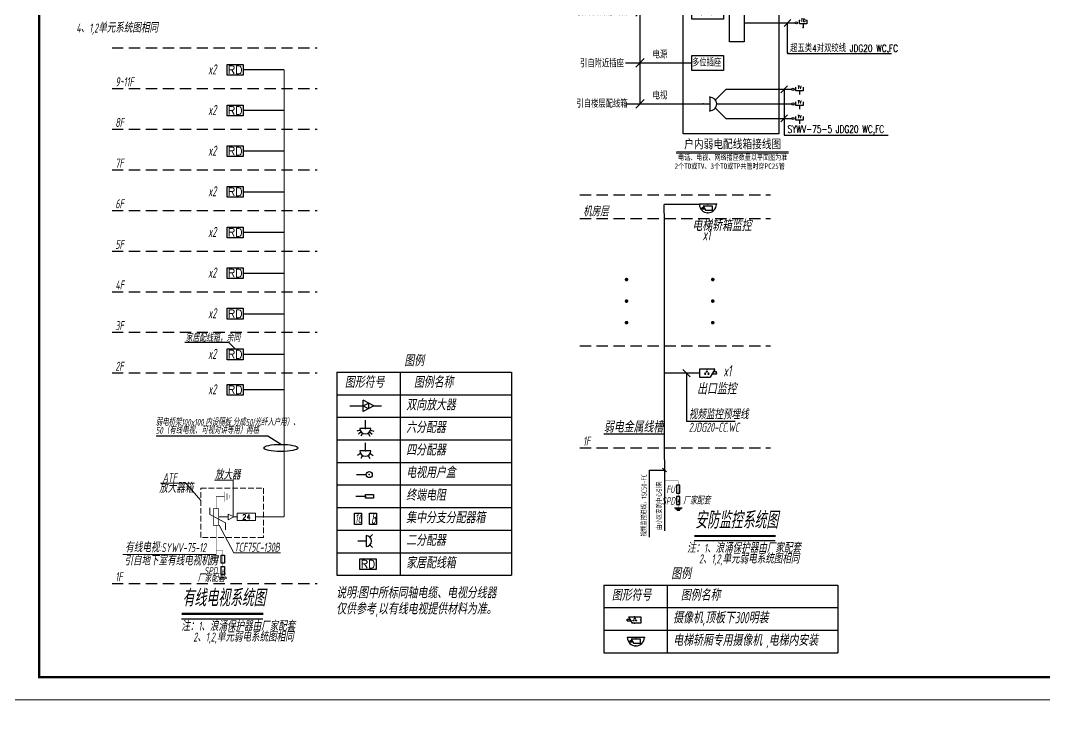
# Model space of a CAD drawing. Extents: x 3774419 to 4775970, y -926964 to 2266.
# Drawn here: x 3974294 to 4019652, y -689839 to -659275 of the extents above; entities that cross this region are included whole.
import ezdxf
from ezdxf.enums import TextEntityAlignment as Align

# ---------------------------------------------------------------- set-up
doc = ezdxf.new("R2010")
doc.units = 0
doc.header["$LTSCALE"] = 1000
doc.header["$MEASUREMENT"] = 0
doc.linetypes.add('DASH', pattern=[0.35, 0.25, -0.1])
doc.linetypes.add('DASHED', pattern=[0.75, 0.5, -0.25])
doc.layers.get('0').update_dxf_attribs({"linetype": 'CONTINUOUS'})
for name, color, linetype in [('!!电气', 1, 'CONTINUOUS'), ('!校对', 2, 'CONTINUOUS'), ('DIM-照明', 7, 'CONTINUOUS'), ('EQUIP-安防', 3, 'CONTINUOUS'), ('EQUIP-通讯', 3, 'CONTINUOUS'), ('LINMK1', 7, 'CONTINUOUS'), ('PDIM', 3, 'CONTINUOUS'), ('T-通用', 7, 'CONTINUOUS'), ('TEL_TEXT', 7, 'CONTINUOUS'), ('WIRE-照明', 2, 'CONTINUOUS'), ('消防平面文字层', 141, 'CONTINUOUS'), ('照明平面导线层', 3, 'CONTINUOUS')]:
    doc.layers.add(name, color=color, linetype=linetype)
doc.layers.add('图框', color=147, linetype='CONTINUOUS', lineweight=20)
doc.layers.add('文字彩图', color=7, linetype='CONTINUOUS', lineweight=0)
doc.styles.add('-黑体', font='simhei.ttf', dxfattribs={"width": 0.8})
doc.styles.add('1常用弱电', font='SIMPLEX.shx', dxfattribs={"width": 0.8, "height": 3.5, "bigfont": 'HZTXT.shx'})
doc.styles.add('_COMPLEX', font='COMPLEX', dxfattribs={"width": 0.6})
doc.styles.add('_HZTXT', font='isocp2.shx', dxfattribs={"width": 0.8, "bigfont": 'hztxt.shx'})
doc.styles.add('_TCH_LABEL', font='COMPLEX', dxfattribs={"bigfont": 'GBCBIG'})
doc.styles.add('_TEL_DIM', font='SIMPLEX', dxfattribs={"width": 0.8, "height": 3.5, "bigfont": 'HZTXT'})
doc.styles.add('DX', font='romans.shx', dxfattribs={"width": 0.8, "bigfont": 'hztxt.shx'})
doc.styles.add('HZTXT', font='gbeitc.shx', dxfattribs={"width": 0.8, "height": 400, "bigfont": 'hztxt.shx'})
doc.styles.get("Standard").update_dxf_attribs({"font": 'gbenor.shx', "bigfont": 'gbcbig.shx'})

# ---------------------------------------------------------------- blocks, each defined once
blk = doc.blocks.new('电视图例$0$弱电图块双向放大器')
for p, q in [((-598, 0), (0, 0)), ((0, -251), (0, 251)), ((470, 0), (0, 251)), ((0, 0), (235, 125)), ((470, 0), (0, -251)), ((235, -125), (0, 0)), ((235, 125), (235, -125)), ((470, 0), (810, 0))]:
    blk.add_line(p, q)
blk.add_point((0, 0))
blk = doc.blocks.new('电视图例$0$六分配器')
for p, q in [((243, 0), (-243, 0)), ((0, 0), (0, 357)), ((-231, -78), (-380, -128)), ((-188, -155), (-309, -256)), ((-119, -212), (-197, -350)), ((119, -212), (197, -350)), ((188, -155), (309, -256)), ((231, -78), (380, -128))]:
    blk.add_line(p, q)
blk.add_arc((0, 0), 243, 180, 0)
blk.add_point((0, 0))
blk = doc.blocks.new('电视图例$0$电视用户盒')
blk.add_line((-932, -1), (-222, -1))
blk.add_circle((0, 0), 222)
blk.add_point((0, 0))
blk = doc.blocks.new('电视图例$0$终端电阻')
blk.add_line((0, 0), (-706, 0))
blk.add_lwpolyline([(0, 132), (601, 132), (601, -132), (0, -132)], close=True)
blk.add_point((0, 0))
blk = doc.blocks.new('四分配器')
for p, q in [((243, 0), (-243, 0)), ((0, 0), (0, 357)), ((-211, -122), (-347, -201)), ((-122, -211), (-201, -347)), ((122, -211), (201, -347)), ((211, -122), (347, -201))]:
    blk.add_line(p, q)
blk.add_arc((0, 0), 243, 180, 0)
blk.add_point((0, 0))
blk = doc.blocks.new('二分配器')
for p, q in [((243, 0), (-243, 0)), ((0, 0), (0, 357)), ((-172, -172), (-284, -284)), ((172, -172), (284, -284))]:
    blk.add_line(p, q)
blk.add_arc((0, 0), 243, 180, 0)
blk.add_point((0, 0))
blk = doc.blocks.new('CNS-TC4')
at = {"color": 130}
blk.add_lwpolyline([(-300, 200), (300, 200), (300, -200), (-300, -200)], close=True, dxfattribs=at)
at = {"color": 7, "style": '1常用弱电'}
blk.add_text('RD', height=300, dxfattribs=at).set_placement((0, 0), align=Align.MIDDLE)
blk = doc.blocks.new('$equip$00001677')
for p, q in [((0.75, 0.6), (-0.75, 0.6)), ((-0.75, 0.6), (-0.75, 0)), ((-0.75, 0), (0.75, 0)), ((0.75, 0), (0.75, 0.6))]:
    blk.add_line(p, q)
for p in [(-0.75, 0.3), (0, 0.6), (0, 0), (0.75, 0.3)]:
    blk.add_point(p)
at = {"style": '_TCH_LABEL', "flags": 8}
blk.add_attdef('16', text='', height=0.4, dxfattribs=at).set_placement((0, 0.3), align=Align.MIDDLE_CENTER)
at = {"style": '_TCH_LABEL', "flags": 9}
blk.add_attdef('A', (0, 0), '', height=0.00002, dxfattribs=at)
blk = doc.blocks.new('$equip$00001679')
blk.add_lwpolyline([(0, 0), (0, -0.267)])
blk.add_lwpolyline([(0, -0.733), (-0.233, -0.267), (0.233, -0.267), (0, -0.733), (0, -1)], close=True)
at = {"flags": 9}
blk.add_attdef('S', (0, 0), '', height=0.00000667, dxfattribs=at)
blk = doc.blocks.new('0114')
at = {"color": 3, "linetype": 'Continuous', "const_width": 0.3}
for points in [[(0, 0), (0, -4.58)], [(-2.75, -4.58), (2.75, -4.58)], [(-1.83, -6.01), (1.83, -6.01)], [(-0.86, -7.5), (0.86, -7.5)]]:
    blk.add_lwpolyline(points, dxfattribs=at)
blk = doc.blocks.new('_LINKPT1')
blk.add_line((0, 0), (0, 0))
blk = doc.blocks.new('M_X40NMK')
for p, q in [((-0.5, 0.5), (-0.5, 1)), ((0.5, 0.5), (-0.5, 0.5)), ((0, 0.5), (0, 0)), ((0.5, 1), (0.5, 0.5))]:
    blk.add_line(p, q)
at = {"xscale": 0.002, "yscale": 0.002, "zscale": 0.002}
blk.add_blockref('_LINKPT1', (0, 0), dxfattribs=at)
at = {"style": '_COMPLEX', "width": 0.8, "flags": 8}
blk.add_attdef('$TEXT$', text='', height=0.4, dxfattribs=at).set_placement((0, 1), align=Align.MIDDLE_CENTER)
at = {"width": 0.8, "flags": 9}
blk.add_attdef('A', (0, 0), '', height=0.00002, dxfattribs=at)
blk = doc.blocks.new('00DX001_5-424')
blk.add_line((0, 0), (12.5, 0))
blk.add_circle((15, 0), 2.5)
blk = doc.blocks.new('$equip$00001382')
for p, q in [((-0.5, 0.5), (-0.5, 1)), ((0.5, 0.5), (-0.5, 0.5)), ((0, 0.5), (0, 0)), ((0.5, 1), (0.5, 0.5))]:
    blk.add_line(p, q)
for p in [(-0.5, 1), (0, 0.5), (0, 0), (0.5, 1)]:
    blk.add_point(p)
at = {"style": '_TCH_LABEL', "flags": 8}
blk.add_attdef('$TEXT$', text='', height=0.4, dxfattribs=at).set_placement((0, 1), align=Align.MIDDLE_CENTER)
at = {"style": '_TCH_LABEL', "flags": 9}
blk.add_attdef('A', (0, 0), '', height=0.00002, dxfattribs=at)
blk = doc.blocks.new('M_X41FTT')
for p, q in [((-0.5, 0.5), (-0.5, 1)), ((0.5, 0.5), (-0.5, 0.5)), ((0, 0.5), (0, 0)), ((0.5, 1), (0.5, 0.5))]:
    blk.add_line(p, q)
at = {"xscale": 0.002, "yscale": 0.002, "zscale": 0.002}
blk.add_blockref('_LINKPT1', (0, 0), dxfattribs=at)
at = {"style": '_COMPLEX', "width": 0.8, "flags": 8}
blk.add_attdef('$TEXT$', text='', height=0.4, dxfattribs=at).set_placement((0, 1), align=Align.MIDDLE_CENTER)
at = {"width": 0.8, "flags": 9}
blk.add_attdef('A', (0, 0), '', height=0.00002, dxfattribs=at)
blk = doc.blocks.new('$equip$00001429')
for p, q in [((-0.5, 0.5), (0.5, 0.5)), ((0, 0), (0, 0.5))]:
    blk.add_line(p, q)
blk.add_arc((0, 0.5), 0.5, 0, 180)
for p in [(0, 1), (-0.5, 0.5), (0, 0), (0.5, 0.5)]:
    blk.add_point(p)
at = {"style": '_TCH_LABEL', "flags": 9}
blk.add_attdef('A', (0, 0), '', height=0.00002, dxfattribs=at)
blk = doc.blocks.new('DGASDGSDGASDGSAG')
for p, q in [((646042, -71350), (646045, -60539)), ((646045, -61255), (651729, -61255)), ((646045, -62071), (651729, -62071)), ((646045, -62886), (651729, -62886)), ((648435, -73008), (648435, -63847)), ((648435, -63847), (653720, -63847)), ((653720, -63847), (653720, -73008)), ((654003, -64913), (654375, -64525)), ((654191, -64396), (654189, -66085)), ((654191, -64396), (659951, -64396)), ((654003, -65594), (654375, -65206)), ((645289, -66234), (648905, -66234)), ((645810, -66484), (646275, -66000)), ((650666, -66234), (650996, -66234)), ((654003, -66279), (654375, -65892)), ((651838, -66860), (654322, -66860)), ((654024, -67056), (654396, -66669)), ((654212, -68563), (654210, -66862)), ((654213, -68349), (654212, -68348)), ((654324, -68563), (654212, -68563)), ((654213, -68563), (659972, -68563)), ((645239, -69073), (648905, -69073)), ((645810, -69323), (646275, -68839)), ((650188, -71159), (650819, -70542)), ((650819, -70542), (654447, -70542)), ((653838, -70736), (654210, -70348)), ((654019, -70542), (654019, -73083)), ((645239, -71342), (649529, -71342)), ((645810, -71592), (646275, -71107)), ((650288, -71351), (654447, -71351)), ((650188, -71550), (650789, -72161)), ((653838, -72336), (654210, -71949)), ((650789, -72161), (654441, -72161)), ((653720, -73008), (648435, -73008)), ((654019, -73083), (659779, -73083)), ((648049, -74062), (654271, -74062))]:
    blk.add_line(p, q)
for points in [[(650996, -64473), (651817, -64473), (651817, -66234), (650996, -66234)], [(648905, -66650), (648905, -65830), (650666, -65830), (650666, -66650)], [(650996, -66234), (651817, -66234), (651817, -67921), (650996, -67921)], [(648905, -69495), (648905, -68674), (650666, -68674), (650666, -69495)]]:
    blk.add_lwpolyline(points, close=True)
for points, const_width in [([(651817, -64717), (654613, -64717)], 35), ([(651817, -65398), (654613, -65398)], 35), ([(645289, -66234), (648905, -66234)], 35), ([(651817, -66083), (654613, -66083)], 35), ([(651838, -66860), (654634, -66860)], 35), ([(645239, -69073), (648435, -69073)], 35), ([(650188, -71159), (650819, -70542)], 35), ([(650819, -70542), (654447, -70542)], 35), ([(645239, -71342), (649538, -71351)], 35), ([(650288, -71351), (654447, -71351)], 35), ([(650188, -71550), (650789, -72161)], 35), ([(650789, -72161), (654454, -72160)], 35), ([(648049, -73972), (654271, -73972)], 30)]:
    blk.add_lwpolyline(points, dxfattribs=dict(const_width=const_width))
at = {"xscale": 400, "yscale": 400, "zscale": 400}
for name, p, values in [('M_X40NMK', (655012, -64997), {'$TEXT$': 'TP'}), ('M_X40NMK', (655012, -65683), {'$TEXT$': 'TP'}), ('M_X40NMK', (655012, -66368), {'$TEXT$': 'TP'}), ('M_X41FTT', (654871, -70832), {'$TEXT$': 'TV'}), ('M_X41FTT', (654871, -71642), {'$TEXT$': 'TV'}), ('M_X41FTT', (654871, -72451), {'$TEXT$': 'TV'})]:
    blk.add_blockref(name, p, dxfattribs=at).add_auto_attribs(values)
at = {"xscale": 25, "yscale": 25, "zscale": 25}
for p in [(654301, -64717), (654301, -65398), (654301, -66083), (654322, -66860), (654134, -70541), (654134, -71351), (654141, -72160)]:
    blk.add_blockref('00DX001_5-424', p, dxfattribs=at)
at = {"ltscale": 0.5, "xscale": 400, "yscale": 400, "zscale": 400}
blk.add_blockref('$equip$00001382', (655077, -67125), dxfattribs=at).add_auto_attribs({'$TEXT$': 'TD'})
at = {"xscale": 750, "yscale": 750, "zscale": 750, "rotation": 270}
blk.add_blockref('$equip$00001429', (649538, -71351), dxfattribs=at)
at = {"style": 'DX', "width": 0.75}
for s, p in [('二芯光缆 JDG20 WC,FC', (646277, -61146)), ('BV-3X2.5 JDG20 WC,FC', (646235, -61900)), ('SYWV-75-5 JDG20 WC,FC', (646235, -62716)), ('RVS-2X0.5 JDG16 WC,FC', (654381, -64259)), ('超五类4对双绞线 JDG20 WC,FC', (654355, -68473)), ('SYWV-75-5 JDG20 WC,FC', (654209, -72946))]:
    blk.add_text(s, height=400, dxfattribs=at).set_placement(p)
for s, height, style, width, p in [('户内弱电配线箱 (JX)', 400, 'DX', 0.75, (651011, -63659)), ('配线架', 400, 'DX', 0.75, (649871, -65038)), ('数据', 400, 'DX', 0.75, (647142, -65988)), ('电话', 400, 'DX', 0.75, (647761, -65986)), ('引自楼层配线箱', 400, 'DX', 0.75, (643936, -66443)), ('ONU', 400, 'DX', 0.75, (649730, -66426)), ('电源', 400, 'DX', 0.75, (647142, -68827)), ('引自附近插座', 400, 'DX', 0.75, (643936, -69318)), ('多位插座', 400, 'DX', 0.75, (649730, -69271)), ('电视', 400, 'DX', 0.75, (647142, -71096)), ('引自楼层配线箱', 400, 'DX', 0.75, (643936, -71551)), ('户内弱电配线箱接线图', 480, '-黑体', 0.8, (651175, -73808)), ('电话、电视、网络插座数量以平面图为准', 300, '-黑体', 0.8, (651171, -74453)), ('2个TD或TV、3个TO或TP共管时穿PC25管', 300, '-黑体', 0.8, (651008, -74944))]:
    blk.add_text(s, height=height, dxfattribs=dict(style=style, width=width)).set_placement(p, align=Align.CENTER)
blk = doc.blocks.new('$equip$00002965')
for p, q in [((-0.75, -0.1), (-0.75, 0.1)), ((-0.75, 0.1), (-0.46, 0.1)), ((-0.6, 0.35), (0.75, 0.35)), ((-0.6, 0.35), (-0.2, -0.35)), ((0.75, 0.35), (0.75, -0.35)), ((-0.75, -0.1), (-0.34, -0.1)), ((0.75, -0.35), (-0.2, -0.35))]:
    blk.add_line(p, q)
at = {"const_width": 0.05}
blk.add_lwpolyline([(-0.75, 0.1), (-0.75, -0.1), (-0.34, -0.1), (-0.2, -0.35), (0.75, -0.35), (0.75, 0.35), (-0.6, 0.35), (-0.46, 0.1), (-0.75, 0.1), (-0.75, -0.1)], dxfattribs=at)
for centre in [(0.1, 0.15), (-0.05, -0.05), (0.25, -0.05)]:
    blk.add_circle(centre, 0.05)
for p in [(-0.75, 0), (0.07, 0.35), (0.07, -0.35), (0.75, 0)]:
    blk.add_point(p)
for points in [[(0.06, 0.17), (0.14, 0.17), (0.05, 0.15), (0.15, 0.15)], [(0.06, 0.12), (0.14, 0.12), (0.05, 0.15), (0.15, 0.15)], [(0.07, 0.19), (0.12, 0.19), (0.06, 0.17), (0.14, 0.17)], [(0.07, 0.11), (0.12, 0.11), (0.06, 0.12), (0.14, 0.12)], [(0.1, 0.2), (0.1, 0.2), (0.07, 0.19), (0.12, 0.19)], [(0.1, 0.1), (0.1, 0.1), (0.07, 0.11), (0.12, 0.11)], [(-0.09, -0.03), (-0.01, -0.03), (-0.1, -0.05), (0, -0.05)], [(-0.09, -0.08), (-0.01, -0.08), (-0.1, -0.05), (0, -0.05)], [(-0.08, -0.01), (-0.03, -0.01), (-0.09, -0.03), (-0.01, -0.03)], [(-0.08, -0.09), (-0.03, -0.09), (-0.09, -0.08), (-0.01, -0.08)], [(-0.05, 0), (-0.05, 0), (-0.08, -0.01), (-0.03, -0.01)], [(-0.05, -0.1), (-0.05, -0.1), (-0.08, -0.09), (-0.03, -0.09)], [(0.21, -0.03), (0.29, -0.03), (0.2, -0.05), (0.3, -0.05)], [(0.21, -0.08), (0.29, -0.08), (0.2, -0.05), (0.3, -0.05)], [(0.22, -0.01), (0.27, -0.01), (0.21, -0.03), (0.29, -0.03)], [(0.22, -0.09), (0.27, -0.09), (0.21, -0.08), (0.29, -0.08)], [(0.25, 0), (0.25, 0), (0.22, -0.01), (0.27, -0.01)], [(0.25, -0.1), (0.25, -0.1), (0.22, -0.09), (0.27, -0.09)]]:
    blk.add_solid(points)
at = {"color": 7, "style": '_TEL_DIM', "flags": 1}
for tag in ['A', 'REMARK']:
    blk.add_attdef(tag, text='', height=0.00002, dxfattribs=at).set_placement((0, 0), align=Align.MIDDLE_CENTER)
blk = doc.blocks.new('$equip$00002731')
for p, q in [((0.75, 0), (-0.75, 0)), ((-0.517, -0.273), (-0.341, -0.273)), ((-0.517, -0.393), (-0.517, -0.273)), ((-0.517, -0.393), (-0.273, -0.393)), ((-0.427, -0.123), (-0.187, -0.543)), ((-0.427, -0.123), (0.383, -0.123)), ((0.383, -0.543), (-0.187, -0.543)), ((0.383, -0.123), (0.383, -0.543))]:
    blk.add_line(p, q)
at = {"const_width": 0.04}
for points in [[(-0.75, 0), (-0.775, 0)], [(0.75, 0), (0.775, 0)]]:
    blk.add_lwpolyline(points, dxfattribs=at)
blk.add_lwpolyline([(0.75, 0, -1), (-0.75, 0), (0.75, 0), (0.75, 0, -1), (-0.75, 0, -1.517539)], format="xyb", dxfattribs=at)
blk.add_arc((0, 0), 0.75, 180, 0)
for p in [(0, 0), (0.75, 0), (-0.75, -0.005), (0, -0.75)]:
    blk.add_point(p)
at = {"color": 7, "flags": 1}
for tag in ['A', 'REMARK']:
    blk.add_attdef(tag, text='', height=0.00002, dxfattribs=at).set_placement((0, 0), align=Align.MIDDLE_CENTER)
blk = doc.blocks.new('$equip$00001465')
for p, q in [((-0.75, 0.1), (-0.457, 0.1)), ((-0.75, -0.1), (-0.75, 0.1)), ((-0.6, 0.35), (-0.2, -0.35)), ((-0.6, 0.35), (0.75, 0.35)), ((0.75, 0.35), (0.75, -0.35)), ((-0.75, -0.1), (-0.343, -0.1)), ((0.75, -0.35), (-0.2, -0.35))]:
    blk.add_line(p, q)
for centre in [(-0.05, -0.05), (0.1, 0.15), (0.25, -0.05)]:
    blk.add_circle(centre, 0.05)
for p in [(-0.75, 0), (0.075, 0.35), (0.75, 0), (0.075, -0.35)]:
    blk.add_point(p)
for points in [[(-0.05, 0), (-0.05, 0), (-0.075, -0.007), (-0.025, -0.007)], [(0.057, 0.175), (0.143, 0.175), (0.05, 0.15), (0.15, 0.15)], [(0.057, 0.125), (0.143, 0.125), (0.05, 0.15), (0.15, 0.15)], [(0.075, 0.193), (0.125, 0.193), (0.057, 0.175), (0.143, 0.175)], [(0.075, 0.107), (0.125, 0.107), (0.057, 0.125), (0.143, 0.125)], [(0.1, 0.2), (0.1, 0.2), (0.075, 0.193), (0.125, 0.193)], [(0.1, 0.1), (0.1, 0.1), (0.075, 0.107), (0.125, 0.107)], [(0.25, 0), (0.25, 0), (0.225, -0.007), (0.275, -0.007)], [(-0.093, -0.025), (-0.007, -0.025), (-0.1, -0.05), (0, -0.05)], [(-0.093, -0.075), (-0.007, -0.075), (-0.1, -0.05), (0, -0.05)], [(-0.075, -0.007), (-0.025, -0.007), (-0.093, -0.025), (-0.007, -0.025)], [(-0.075, -0.093), (-0.025, -0.093), (-0.093, -0.075), (-0.007, -0.075)], [(-0.05, -0.1), (-0.05, -0.1), (-0.075, -0.093), (-0.025, -0.093)], [(0.207, -0.025), (0.293, -0.025), (0.2, -0.05), (0.3, -0.05)], [(0.207, -0.075), (0.293, -0.075), (0.2, -0.05), (0.3, -0.05)], [(0.225, -0.007), (0.275, -0.007), (0.207, -0.025), (0.293, -0.025)], [(0.225, -0.093), (0.275, -0.093), (0.207, -0.075), (0.293, -0.075)], [(0.25, -0.1), (0.25, -0.1), (0.225, -0.093), (0.275, -0.093)]]:
    blk.add_solid(points)
at = {"flags": 9}
blk.add_attdef('A', (-0.016, -0.016), '', height=0.00002, dxfattribs=at)
blk = doc.blocks.new('A$C479D69DE')
at = {"layer": 'EQUIP-通讯', "linetype": 'Continuous'}
for p, q in [((791, -1211), (443, -1211)), ((737, -1266), (497, -1266)), ((688, -1321), (546, -1321))]:
    blk.add_line(p, q, dxfattribs=at)
at = {"layer": 'EQUIP-通讯', "linetype": 'Continuous', "const_width": 14.2}
for points in [[(617, 0), (0, 0)], [(617, 0), (617, -752)], [(617, -913), (617, -1211)]]:
    blk.add_lwpolyline(points, dxfattribs=at)
at = {"layer": 'EQUIP-通讯', "linetype": 'Continuous'}
for points in [[(690, -206), (543, -206), (543, -560), (690, -560)], [(690, -707), (543, -707), (543, -1062), (690, -1062)]]:
    blk.add_lwpolyline(points, close=True, dxfattribs=at)
blk.add_lwpolyline([(617, -795, 0, 70.8, 0), (617, -963, 70.8, 70.8, 0)], format="xyseb", dxfattribs=at)
at = {"layer": 'DIM-照明', "color": 7, "style": 'HZTXT', "width": 0.7}
for s, p in [('FU', (272, -382)), ('SPD', (181, -897))]:
    blk.add_text(s, height=320, dxfattribs=at).set_placement(p, align=Align.MIDDLE)
blk.add_text('厂家配套', height=320, dxfattribs=at).set_placement((832, -1047))
blk = doc.blocks.new('A$C6D74366A')
at = {"layer": '!!电气', "color": 2}
blk.add_blockref('A$C479D69DE', (0, -925), dxfattribs=at)

msp = doc.modelspace()

# ---------------------------------------------------------------- linework, layer by layer
at = {"layer": '!!电气'}
msp.add_lwpolyline([(4002814.2, -677595.3), (4000132.5, -677595.3)], dxfattribs=at)
at = {"layer": 'DIM-照明', "color": 84, "linetype": 'DASHED'}
for p, q in [((3978349.4, -660487.7), (3987433.5, -660487.7)), ((3978349.4, -662287.7), (3987433.5, -662287.7)), ((3978349.4, -664087.7), (3987433.5, -664087.7)), ((3978349.4, -665887.7), (3987433.5, -665887.7)), ((3999065, -666996.1), (4007512.3, -666996.1)), ((3978349.4, -667687.7), (3987433.5, -667687.7)), ((3999065, -668040.5), (4007512.3, -668040.5)), ((3978349.4, -669487.7), (3987433.5, -669487.7)), ((3978349.4, -671287.7), (3987433.5, -671287.7)), ((3978349.4, -673087.7), (3987433.5, -673087.7)), ((3999065, -673688.1), (4007512.3, -673688.1)), ((3978349.4, -674887.7), (3987433.5, -674887.7)), ((3999065, -678201.8), (4007512.3, -678201.8)), ((3978349.4, -684209.8), (3987433.5, -684209.9, 0))]:
    msp.add_line(p, q, dxfattribs=at)
at = {"layer": 'DIM-照明', "color": 7}
for p, q in [((3981579.1, -673519.4, -59594.4), (3983508.6, -673519.4, -59594.4)), ((3983508.6, -673519.4, -59594.4), (3983803, -673824.6, -59594.4)), ((3980302, -677665.9, 76206.8), (3985247.2, -677665.9, 76206.8)), ((3985247.2, -677665.9, 76206.8), (3985861.3, -678053.3, 76206.8))]:
    msp.add_line(p, q, dxfattribs=at)
at = {"layer": 'DIM-照明'}
for p, q in [((3988313.7, -674849.6, 7434.4), (3988313.7, -683849.6, 7434.4)), ((3988313.7, -674849.6, 7434.4), (3996044.6, -674849.6, 7434.4)), ((3991108.2, -674849.6, 7434.4), (3991108.2, -683849.6, 7434.4)), ((3996044.6, -674849.6, 7434.4), (3996044.6, -683849.6, 7434.4)), ((3988313.7, -675849.6, 7434.4), (3996044.6, -675849.6, 7434.4)), ((3988313.7, -676849.6, 7434.4), (3996044.6, -676849.6, 7434.4)), ((3988313.7, -677849.6, 7434.4), (3996044.6, -677849.6, 7434.4)), ((3988313.7, -678849.6, 7434.4), (3996044.6, -678849.6, 7434.4)), ((3988313.7, -679849.6, 7434.4), (3996044.6, -679849.6, 7434.4)), ((3988313.7, -680849.6, 7434.4), (3996044.6, -680849.6, 7434.4)), ((3988313.7, -681849.6, 7434.4), (3996044.6, -681849.6, 7434.4)), ((3988313.7, -682849.6, 7434.4), (3996044.6, -682849.6, 7434.4)), ((3988313.7, -683849.6, 7434.4), (3996044.6, -683849.6, 7434.4)), ((4000137.8, -684280.5), (4000137.8, -687280.5)), ((4000137.8, -684280.5), (4010491.9, -684280.5)), ((4002932.4, -684280.5), (4002932.4, -687280.5)), ((4010491.9, -684280.5), (4010491.9, -687280.5)), ((4000137.8, -685280.5), (4010491.9, -685280.5)), ((4000137.8, -686280.5), (4010491.9, -686280.5)), ((4000137.8, -687280.5), (4010491.9, -687280.5))]:
    msp.add_line(p, q, dxfattribs=at)
at = {"layer": 'DIM-照明', "color": 7, "ltscale": 4}
for p, q in [((4004139.1, -682303.2, 0), (4007715.6, -682303.2, 0)), ((3981430.8, -685770.7), (3985025.5, -685770.7))]:
    msp.add_line(p, q, dxfattribs=at)
at = {"layer": 'DIM-照明', "color": 7, "ltscale": 4, "const_width": 98.5, "elevation": 0}
for points in [[(4004138, -682109.1), (4007737.2, -682109.1)], [(3981429.7, -685555), (3985049.5, -685555)]]:
    msp.add_lwpolyline(points, dxfattribs=at)
at = {"layer": 'DIM-照明', "color": 7}
msp.add_ellipse((3985821, -678209.4, 76206.8), major_axis=(-754.2, 0), ratio=0.2126389, start_param=-1.5707963, end_param=4.712389, dxfattribs=at)
at = {"layer": 'EQUIP-通讯'}
for p, q in [((3985972.5, -661464.6, -59593.1), (3984163, -661464.6, -59593.1)), ((3985972.5, -661464.6, -59593.1), (3984163, -661464.6, -59593.1)), ((3985972.5, -663264.6, -59593.1), (3984163, -663264.6, -59593.1)), ((3985972.5, -663264.6, -59593.1), (3984163, -663264.6, -59593.1)), ((3985972.5, -665064.6, 0), (3984163, -665064.6, -59593.1)), ((3985972.5, -665064.6, 0), (3984163, -665064.6, -59593.1)), ((3984163, -666864.6, -59594.4), (3985972.5, -666864.6, -59593.1)), ((3985972.5, -668664.6), (3984163, -668664.6, -59593.1)), ((3985972.5, -668664.6), (3984163, -668664.6, -59593.1)), ((3984163, -670464.6, -59594.4), (3985972.5, -670464.6, -59593.1)), ((3984163, -672264.6, -59594.4), (3985972.5, -672264.6, -59593.1)), ((3985972.5, -674064.6), (3984163, -674064.6, -59593.1)), ((3985972.5, -674064.6), (3984163, -674064.6, -59593.1)), ((3985972.5, -675634.7), (3984163, -675634.7, -59593.1)), ((3985972.5, -675634.7), (3984163, -675634.7, -59593.1))]:
    msp.add_line(p, q, dxfattribs=at)
at = {"layer": 'EQUIP-通讯', "linetype": 'Continuous'}
msp.add_line((3983090.1, -683965.5, -116692.3), (3983438.1, -683965.5, -116692.3), dxfattribs=at)
at = {"layer": 'EQUIP-通讯', "const_width": 50, "elevation": 0}
msp.add_lwpolyline([(3985972.5, -681263.9), (3985972.5, -661464.6)], dxfattribs=at)
at = {"layer": 'EQUIP-通讯', "const_width": 50}
for points in [[(4002812, -667811.3), (4002815.2, -678733.7)], [(3984707.5, -681263.9), (3985972.5, -681263.9)]]:
    msp.add_lwpolyline(points, dxfattribs=at)
at = {"layer": 'EQUIP-通讯', "linetype": 'Continuous', "const_width": 14.2}
for points in [[(3982957.8, -680364.7), (3982957.8, -680898.4)], [(3982957.8, -682923.6), (3982957.8, -681629.5)]]:
    msp.add_lwpolyline(points, dxfattribs=at)
at = {"layer": 'EQUIP-通讯', "elevation": 7434.4}
for points in [[(3989090.2, -681104.2), (3989401.3, -681104.2), (3989401.3, -681598), (3989090.2, -681598)], [(3989748.5, -681104.2), (3990059.6, -681104.2), (3990059.6, -681598), (3989748.5, -681598)]]:
    msp.add_lwpolyline(points, close=True, dxfattribs=at)
at = {"layer": 'EQUIP-通讯', "linetype": 'Continuous', "const_width": 14.2, "elevation": -116692.3}
for points in [[(3983264.1, -682754.7), (3982957.8, -682754.7)], [(3983264.1, -682754.7), (3983264.1, -683507)], [(3983264.1, -683667.9), (3983264.1, -683965.5)]]:
    msp.add_lwpolyline(points, dxfattribs=at)
at = {"layer": 'EQUIP-通讯', "linetype": 'Continuous', "elevation": -116692.3}
for points in [[(3983190.7, -682960.3), (3983337.5, -682960.3), (3983337.5, -683314.7), (3983190.7, -683314.7)], [(3983190.7, -683462), (3983337.5, -683462), (3983337.5, -683816.3), (3983190.7, -683816.3)]]:
    msp.add_lwpolyline(points, close=True, dxfattribs=at)
msp.add_lwpolyline([(3983264.1, -683549.4, 0, 70.8, 0), (3983264.1, -683717.6, 70.8, 70.8, 0)], format="xyseb", dxfattribs=at)
at = {"layer": 'LINMK1', "color": 2}
for p in [(4003797.3, -674894.5), (4005951.1, -677032)]:
    msp.add_line(p, (4003797.3, -677032), dxfattribs=at)
at = {"layer": 'LINMK1', "color": 3}
for p, q in [((4002133.5, -679187, 70815.7), (4002133.5, -682163.5, 70815.7)), ((4002133.5, -679187, 86864.8), (4002815.2, -679187, 3.2))]:
    msp.add_line(p, q, dxfattribs=at)
at = {"layer": 'T-通用', "linetype": 'Continuous', "const_width": 79.4}
for points in [[(4001098.4, -670749.1, 1), (4001177.8, -670749.1, 1)], [(4004918.2, -670749.1, 1), (4004997.6, -670749.1, 1)], [(4001098.4, -671704, 1), (4001177.8, -671704, 1)], [(4004918.2, -671704, 1), (4004997.6, -671704, 1)], [(4001098.4, -672658.9, 1), (4001177.8, -672658.9, 1)], [(4004918.2, -672658.9, 1), (4004997.6, -672658.9, 1)]]:
    msp.add_lwpolyline(points, format="xyb", close=True, dxfattribs=at)
at = {"layer": 'WIRE-照明'}
for p, q in [((4002812, -667811.3), (4002812, -667420.9)), ((4004369.2, -667420.9), (4002812, -667420.9)), ((4004371.5, -674894.5), (4002813.9, -674894.6))]:
    msp.add_line(p, q, dxfattribs=at)
at = {"layer": 'WIRE-照明', "color": 2, "ltscale": 0.1}
msp.add_line((4003957.3, -675057), (4003637.3, -674732), dxfattribs=at)
at = {"layer": 'WIRE-照明', "ltscale": 0.4}
msp.add_line((4002815.2, -678733.7), (4002815.2, -681875), dxfattribs=at)
at = {"layer": '图框'}
for points in [[(3972617.5, -629963.9), (4056717.5, -629963.9), (4056717.5, -689363.9), (3972617.5, -689363.9)], [(3972617.5, -689363.9), (4056717.5, -689363.9), (4056717.5, -748763.9), (3972617.5, -748763.9)]]:
    msp.add_lwpolyline(points, close=True, dxfattribs=at)
at = {"layer": '图框', "const_width": 100}
msp.add_lwpolyline([(4055717.5, -688363.9), (4055717.5, -630963.9), (3975117.5, -630963.9), (3975117.5, -688363.9)], close=True, dxfattribs=at)
at = {"layer": '文字彩图', "color": 3}
for p, q in [((3980498.7, -679761.6, 87669.7), (3981622.3, -679761.6, 87669.7)), ((3981622.3, -679761.6, 87669.7), (3982278.6, -680530.5, 87669.7)), ((3983708.1, -679636.5, 43834.8), (3982887.5, -679636.5, 43834.8)), ((3983708.1, -679636.5, 43834.8), (3983708.1, -681242.6, 43834.8)), ((3983746.1, -682852.2, 87669.7), (3983091.4, -681629.5)), ((3985811, -682852.2, 87669.7), (3983746.1, -682852.2, 87669.7))]:
    msp.add_line(p, q, dxfattribs=at)
at = {"layer": '文字彩图', "color": 3, "linetype": 'DASH'}
for p, q in [((3982278.6, -682169, 87669.7), (3982278.6, -679987.3, 87669.7)), ((3982278.6, -679987.3, 87669.7), (3985053.1, -679987.3, 87669.7)), ((3985053.1, -679987.3, 87669.7), (3985053.1, -682169, 87669.7)), ((3985053.1, -682169, 87669.7), (3982278.6, -682169, 87669.7))]:
    msp.add_line(p, q, dxfattribs=at)
at = {"layer": '文字彩图', "color": 3, "linetype": 'Continuous'}
for p, q in [((3982680.9, -680861), (3982680.9, -681161.8)), ((3982680.9, -681161.8), (3983379.9, -681531.1)), ((3983379.9, -681531.1), (3983379.9, -681831.9))]:
    msp.add_line(p, q, dxfattribs=at)
at = {"layer": '文字彩图', "linetype": 'Continuous'}
for p, q in [((3983353.8, -681263.9), (3983079.7, -681263.9)), ((3982957.8, -682923.6), (3978827.1, -682923.6))]:
    msp.add_line(p, q, dxfattribs=at)
at = {"layer": '文字彩图', "color": 3, "linetype": 'Continuous', "const_width": 29.2}
msp.add_lwpolyline([(3983079.7, -680898.4), (3982836, -680898.4), (3982836, -681629.5), (3983079.7, -681629.5)], close=True, dxfattribs=at)
at = {"layer": '消防平面文字层'}
msp.add_line((4002728.9, -679100.7, 3.2), (4002901.4, -679273.3, 3.2), dxfattribs=at)

# ---------------------------------------------------------------- block references
at = {"layer": '!校对', "color": 2}
msp.add_blockref('A$C6D74366A', (4002815.2, -678733.7), dxfattribs=at)
at = {"layer": 'EQUIP-安防', "linetype": 'ByBlock', "ltscale": 2, "xscale": 500, "yscale": 500, "zscale": 500}
for p in [(4004744.1, -667418.5), (4001553.7, -686602.9)]:
    msp.add_blockref('$equip$00002731', p, dxfattribs=at)
at = {"layer": 'EQUIP-安防', "xscale": 400, "yscale": 400, "zscale": 400}
msp.add_blockref('$equip$00002965', (4001470, -685829.3), dxfattribs=at)
at = {"layer": 'EQUIP-通讯'}
for name, p, xscale, yscale, zscale in [('$equip$00001465', (4004746.5, -674894.5), -500, 500, 500), ('电视图例$0$电视用户盒', (3989743.5, -679389.8, 7434.4), 0.6000000238418579, 0.6000000238418579, 0.6000000238418579), ('电视图例$0$终端电阻', (3989569.2, -680357.3, 7434.4), 0.6000000238418579, 0.6000000238418579, 0.6000000238418579)]:
    msp.add_blockref(name, p, dxfattribs=dict(at, xscale=xscale, yscale=yscale, zscale=zscale))
for name, p in [('电视图例$0$弱电图块双向放大器', (3989474.2, -676345.9, 7434.4)), ('电视图例$0$六分配器', (3989569.6, -677341.8, 7434.4)), ('四分配器', (3989569.6, -678336, 7434.4))]:
    msp.add_blockref(name, p, dxfattribs=at)
at = {"layer": 'EQUIP-通讯', "rotation": 90}
msp.add_blockref('二分配器', (3989600.4, -682333.8, 7434.4), dxfattribs=at)
at = {"layer": 'T-通用', "xscale": 1.199999988079071, "yscale": 1.199999988079071, "zscale": 1.199999988079071}
for p in [(3983803, -661464.6, -59594.4), (3983803, -663264.6, -59594.4), (3983803, -665064.6, -59594.4), (3983803, -666864.6, -59594.4), (3983803, -668664.6, -59594.4), (3983803, -670464.6, -59594.4), (3983803, -672264.6, -59594.4), (3983803, -674064.6, -59594.4), (3983803, -675634.7, -59594.4), (3989689, -683357, 7434.4)]:
    msp.add_blockref('CNS-TC4', p, dxfattribs=at)
at = {"layer": 'TEL_TEXT', "xscale": 0.8, "yscale": 0.8, "zscale": 0.8}
msp.add_blockref('DGASDGSDGASDGSAG', (3484902.1, -605890.5), dxfattribs=at)
at = {"layer": '文字彩图', "xscale": 81.22499990463257, "yscale": 81.22499990463257, "zscale": 81.22499990463257, "rotation": 90}
msp.add_blockref('0114', (3982957.8, -680364.7), dxfattribs=at)
at = {"layer": '文字彩图', "ltscale": 5, "xscale": -541.5, "yscale": 541.5, "zscale": 541.4999999999854, "rotation": 90}
msp.add_blockref('$equip$00001679', (3983353.8, -681263.9), dxfattribs=at)
at = {"layer": '文字彩图', "ltscale": 5}
ref = msp.add_blockref('$equip$00001677', (3984301.4, -681426.4), dxfattribs=dict(at, xscale=-541.5, yscale=541.5, zscale=541.4999999999854))
ref.add_attrib('$TEXT$', '24', dxfattribs={"layer": '0', "height": 216.6, "style": '_TCH_LABEL', "flags": 8}).set_placement((3984301.4, -681263.9), align=Align.MIDDLE_CENTER)

# ---------------------------------------------------------------- texts
at = {"layer": 'DIM-照明', "style": 'HZTXT', "width": 0.7}
for s, height, p in [('电梯轿箱监控', 500, (4004046.5, -668602.9)), ('x1', 500, (4004506.9, -669011.3)), ('图例', 500, (3991291.3, -674591, 7434.4)), ('x1', 500, (4005426.7, -675040.9)), ('图形符号', 500, (3988658.4, -675544.1, 7434.4)), ('图例名称', 500, (3991718, -675544.1, 7434.4)), ('出口监控', 500, (4004257.4, -675836.9)), ('双向放大器', 500, (3991376.5, -676544.1, 7434.4)), ('六分配器', 500, (3991376.5, -677544.1, 7434.4)), ('弱电金属线槽', 500, (4000132.2, -677525.5)), ('四分配器', 500, (3991376.5, -678544.1, 7434.4)), ('电视用户盒', 500, (3991376.5, -679544.1, 7434.4)), ('终端电阻', 500, (3991376.5, -680544.1, 7434.4)), ('16', 400, (3989104, -681529.4, 7434.4)), ('8', 500, (3989813.3, -681580.7, 7434.4)), ('集中分支分配器箱', 500, (3991376.5, -681544.1, 7434.4)), ('二分配器', 500, (3991376.5, -682544.1, 7434.4)), ('家居配线箱', 500, (3991376.5, -683544.1, 7434.4)), ('图例', 500, (4003115.5, -684021.9)), ('说明:图中所标同轴电缆、电视分线器', 500, (3988274.2, -684871.1, 7434.4)), ('图形符号', 500, (4000482.5, -684975)), ('图例名称', 500, (4003542.2, -684975)), ('仅供参考,以有线电视提供材料为准。', 500, (3988274.2, -685582.2, 7434.4)), ('摄像机,顶板下300明装', 500, (4003200.7, -685975)), ('电梯轿厢专用摄像机 ,电梯内安装', 500, (4003200.7, -686975))]:
    msp.add_text(s, height=height, dxfattribs=at).set_placement(p)
at = {"layer": 'DIM-照明', "color": 7, "style": 'HZTXT', "width": 0.7}
for s, height, p in [('家居配线箱，余同', 320, (3981607.7, -673494.7, -59594.4)), ('视频监控预埋线', 400, (4003893.1, -676933)), ('弱电桥架100x100,内设隔板,分成50(光纤入户用）、', 300, (3980286.5, -677222, 76206.8)), ('2JDG20-CC.WC', 400, (4003893.1, -677493.8)), ('50（有线电视、可视对讲等用）两格', 300, (3980286.5, -677578.7, 76206.8)), ('安防监控系统图', 750, (4004172.2, -681780.6, 0)), ('厂家配套', 320, (3982141.8, -684145.3, -116692.3)), ('有线电视系统图', 750, (3981463.8, -685226.5))]:
    msp.add_text(s, height=height, dxfattribs=at).set_placement(p)
for s, p in [('FU', (3982843.3, -683137, -116692.3)), ('SPD', (3982725.7, -683651.6, -116692.3))]:
    msp.add_text(s, height=320, dxfattribs=at).set_placement(p, align=Align.MIDDLE)
at = {"layer": 'PDIM', "color": 3, "style": '_HZTXT', "width": 0.8}
for s, height, p in [('视频监控进线，1SC50-FC', 221.105, (4002025.4, -682129.4, 70815.7)), ('由小区安防中心引来', 221.11, (4002707.1, -681841))]:
    msp.add_text(s, height=height, rotation=90, dxfattribs=at).set_placement(p)
at = {"layer": '照明平面导线层', "color": 7, "style": 'HZTXT', "width": 0.7}
for s, p in [('4、1,2单元系统图相同', (3976767.1, -659809.5, 45778.4)), ('9~11F', (3978495.7, -662192.5)), ('8F', (3978495.7, -663992.5)), ('7F', (3978495.7, -665792.5)), ('6F', (3978495.7, -667592.5)), ('机房层', (3999211.3, -667945.3)), ('5F', (3978495.7, -669392.5)), ('4F', (3978495.7, -671192.5)), ('3F', (3978495.7, -672992.5)), ('2F', (3978495.7, -674792.5)), ('1F', (3999211.3, -678106.6)), ('ATF', (3980594.7, -679715.6, 87669.7)), ('放大器', (3982904.7, -679605.1, 43834.8)), ('放大器箱', (3980433.4, -680191.9, 87669.7)), ('有线电视:SYWV-75-12 ', (3978929.2, -682823.9)), ('TCF75C-130B', (3983756, -682805, 43834.8)), ('注：1、浪涌保护器由厂家配套', (4003816.9, -682849.3, 65482.4)), ('引自地下室有线电视机房', (3978893.9, -683407.1)), ('2、1,2,单元弱电系统图相同', (4004348.8, -683324, 65482.4)), ('1F', (3978495.6, -684114.6)), ('注：1、浪涌保护器由厂家配套', (3981416.7, -686310.2, 65482.4)), ('2、1,2,单元弱电系统图相同', (3981948.6, -686784.9, 65482.4))]:
    msp.add_text(s, height=400, dxfattribs=at).set_placement(p)
at = {"layer": '照明平面导线层', "color": 0, "ltscale": 0.5, "style": 'HZTXT', "width": 0.7}
for p in [(3982605.6, -661667.4, -59593.1), (3982605.6, -663467.4, -59593.1), (3982605.6, -665267.4, -59593.1), (3982605.6, -667067.4, -59593.1), (3982606, -668867.4, -59593.1), (3982605.6, -670667.4, -59593.1), (3982605.6, -672467.4, -59593.1), (3982606, -674267.4, -59593.1), (3982606, -675837.4, -59593.1)]:
    msp.add_text('x2', height=450, dxfattribs=at).set_placement(p)

doc.saveas('drawing.dxf')
